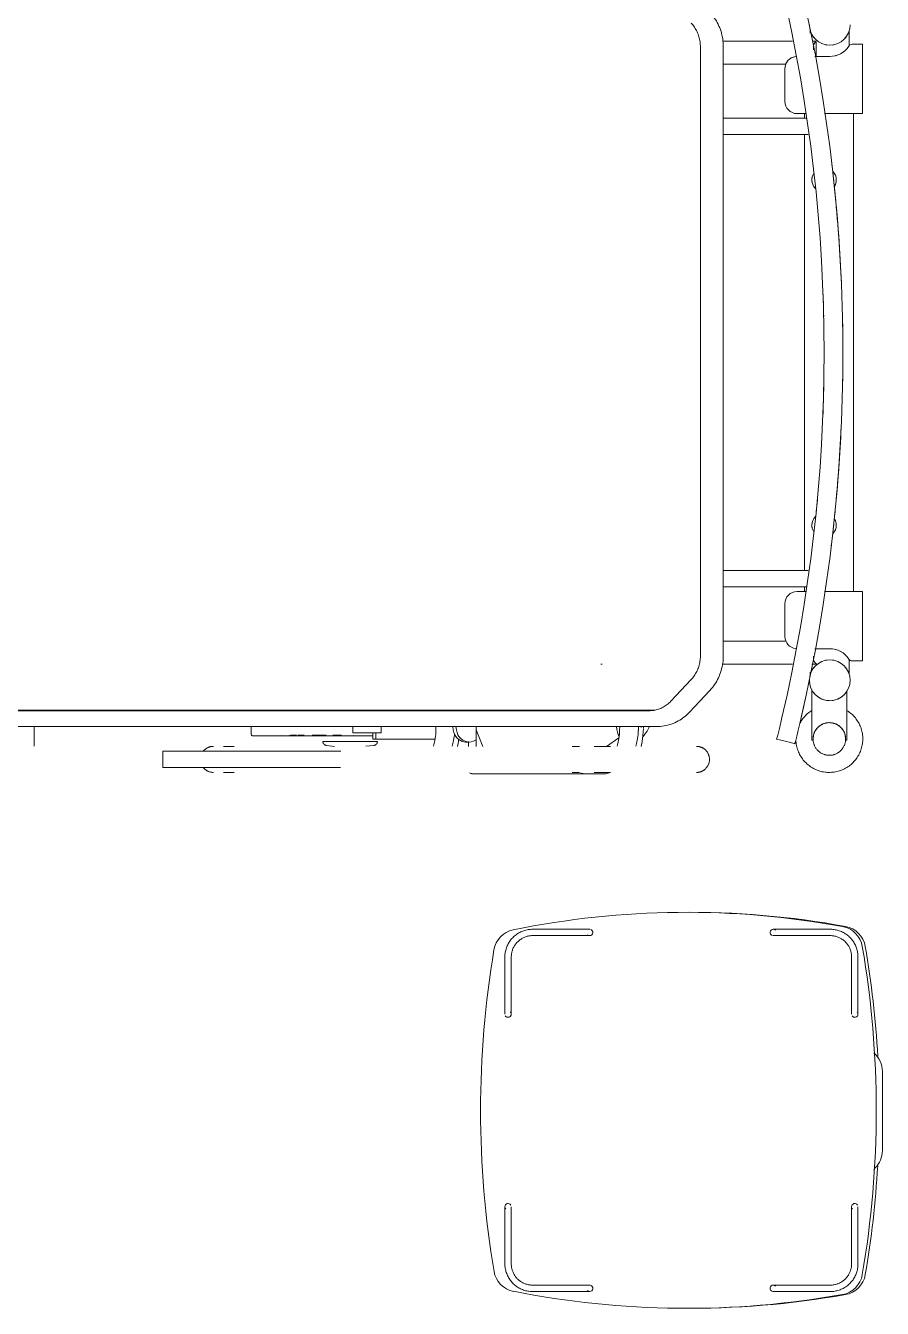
# Model space of a CAD drawing. Header units: millimetres. Extents: x -174154 to -170572, y -111302 to -109817.
# Drawn here: x -171688.47 to -171677.96, y -110928.75 to -110913.03 of the extents above; entities that cross this region are included whole.
import ezdxf

# ---------------------------------------------------------------- set-up
doc = ezdxf.new("R2010")
doc.units = ezdxf.units.MM
doc.linetypes.add('ACAD_ISO02W100', pattern=[15, 12, -3])
for name, color, linetype, lineweight in [('!Подложка', 252, 'ACAD_ISO02W100', 25), ('Обобщенные модели', 7, 'Continuous', 18), ('Специальное оборудование', 7, 'Continuous', 18)]:
    doc.layers.add(name, color=color, linetype=linetype, lineweight=lineweight)

# ---------------------------------------------------------------- blocks, each defined once
blk = doc.blocks.new('Medical_All_ARJO_Enterprise-8000_Patient-Bed - Citadel-V1-В_АР_ПЭ_03 Этаж')
at = {"layer": 'Специальное оборудование'}
for p, q in [((982.8, 394.5), (982.8, 391.5)), ((1030.8, 376.2), (1030.8, 394.5)), ((961.3, 381.6), (875.3, 381.6)), ((990.2, 381.6), (987.9, 381.6)), ((990.1, 381.3), (990.1, 362.8)), ((1046.8, 377.8), (1034.5, 377.8)), ((1046.8, 292.8), (1046.8, 377.8)), ((848.2, 374.8), (848.2, -371.9)), ((876.3, -371.9), (876.3, 374.8)), ((962.1, 362.1), (960.6, 361.5)), ((965.1, 362.7), (963.6, 362.5)), ((986.8, 373.6), (986.8, 371)), ((1006.8, 362.8), (988.5, 362.8)), ((876.3, 353.5), (952.9, 353.5)), ((951.8, 347.8), (951.8, 307.8)), ((977.9, 287.2), (876.2, 287.2)), ((966.8, 292.8), (977.2, 292.8)), ((975.7, 292.8), (975.7, 287.2)), ((1000.4, 292.8), (1046.8, 292.8)), ((1035.9, -292.8), (1035.9, 292.8)), ((876.2, 267.2), (980.5, 267.2)), ((975.7, 267.2), (975.7, -267.2)), ((1009.2, 232.4), (1009.9, 227)), ((1013.3, -195.3), (1013, -198.2)), ((1009.3, -232), (1008.6, -237.4)), ((980.5, -267.2), (876.3, -267.2)), ((876.3, -287.2), (977.9, -287.2)), ((977.2, -292.8), (966.8, -292.8)), ((975.7, -287.2), (975.7, -292.8)), ((1046.8, -292.8), (1000.4, -292.8)), ((1046.8, -377.8), (1046.8, -292.8)), ((951.8, -307.8), (951.8, -347.8)), ((953.3, -353.5), (876.3, -353.5)), ((986.8, -371.8), (986.8, -373.6)), ((988.5, -362.8), (1006.8, -362.8)), ((1030.8, -394.5), (1030.8, -376.2)), ((726.1, -381.6), (727.8, -381.6)), ((875, -381.6), (961.3, -381.6)), ((982.8, -391.5), (982.8, -394.5)), ((984.7, -381.6), (991.3, -381.6)), ((1034.5, -377.8), (1046.8, -377.8)), ((837.1, -400.5), (812.1, -427.1)), ((834.8, -440.6), (859.9, -414)), ((985, -475), (985, -413.7)), ((1027.8, -415.1), (1027.8, -475)), ((785.8, -438.8), (1.7, -438.8)), ((42.3, -438.1), (729, -438.1)), ((306.5, -437.8), (306.5, -439)), ((422.1, -439), (422.1, -437.8)), ((456.8, -439), (456.8, -437.8)), ((748.5, -438.4), (585.3, -438.4)), ((729, -438.1), (792.8, -438.1)), ((779.7, -438.4), (778.2, -438.4)), ((1.7, -458.3), (785.8, -458.3)), ((31.7, -458), (31.7, -463.2)), ((31.7, -463.2), (31.7, -472.4)), ((326.8, -469.7), (324.5, -469.7)), ((334.4, -468.8), (334.4, -468.8)), ((344.6, -468.8), (344.6, -469.7)), ((353, -468.8), (345.8, -468.8)), ((345.8, -468.8), (353, -468.8)), ((352.4, -468.8), (345.9, -468.8)), ((345.9, -468.8), (352.4, -468.8)), ((349.6, -469.7), (346.9, -469.7)), ((362.4, -468.8), (354.7, -468.8)), ((362.2, -468.8), (356.1, -468.8)), ((372.5, -469.7), (369.6, -469.7)), ((389, -468.8), (372.5, -468.8)), ((389.3, -468.8), (372.5, -468.8)), ((372.5, -469.7), (372.5, -469.7)), ((389, -469.7), (372.5, -469.7)), ((372.5, -469.7), (372.5, -469.7)), ((389.2, -469.7), (372.5, -469.7)), ((398.9, -469.7), (396.2, -469.7)), ((397.8, -468.8), (408.2, -468.8)), ((408.2, -468.8), (397.8, -468.8)), ((398.1, -468.8), (398.1, -468.8)), ((400.5, -469.7), (400.5, -468.8)), ((422.1, -466), (422.1, -458)), ((439.7, -466), (422.1, -466)), ((423.3, -468.8), (423.3, -468.8)), ((456.8, -466), (439.7, -466)), ((446.8, -466), (446.8, -473.8)), ((450.4, -473.8), (450.4, -466)), ((456.8, -466), (456.8, -458)), ((524.1, -463.2), (524.1, -457.8)), ((573.2, -460.4), (573.2, -482.5)), ((573.5, -462.4), (581.7, -482.5)), ((749.2, -463.2), (749.3, -458)), ((772.2, -458.3), (772.2, -463.2)), ((785.8, -458.3), (794.7, -458.3)), ((31.7, -472.4), (31.7, -475.3)), ((31.7, -475.3), (31.7, -482.1)), ((271.4, -482.5), (263.7, -482.5)), ((263.7, -482.5), (276.9, -482.5)), ((276.3, -482.5), (271.4, -482.5)), ((385.4, -476.5), (418.9, -476.5)), ((389.9, -476.5), (386.6, -476.5)), ((389.9, -481.4), (399.7, -482.5)), ((418.9, -476.5), (452.4, -476.5)), ((438.1, -482.4), (447.9, -481.4)), ((450.1, -473.8), (446.8, -473.8)), ((494.9, -473.8), (450.4, -473.8)), ((500.1, -473.8), (494.9, -473.8)), ((522.9, -473.8), (500.1, -473.8)), ((522.6, -475.3), (523.2, -472.4)), ((546.1, -472.4), (545.5, -475.3)), ((550.4, -482.5), (551.6, -476.7)), ((560.9, -477.3), (564.8, -477.3)), ((563.9, -482.5), (563.9, -476.6)), ((693.6, -482.5), (691, -482.5)), ((691, -482.5), (700, -482.5)), ((700, -482.5), (693.6, -482.5)), ((718, -482.5), (737.6, -482.5)), ((730, -482.5), (718.1, -482.5)), ((738.2, -482.5), (730, -482.5)), ((733, -482.5), (748.4, -472.2)), ((747.8, -475.3), (748.3, -472.4)), ((771.3, -472.4), (770.7, -475.3)), ((775.6, -482.5), (776.7, -476.7)), ((985, -475), (986.4, -475)), ((1026.2, -475), (1027.8, -475)), ((189.2, -488.5), (189.2, -508.5)), ((189.3, -488.5), (239.3, -488.5)), ((239.3, -488.5), (407.6, -488.5)), ((239.3, -508.5), (189.3, -508.5)), ((407.2, -508.5), (239.3, -508.5)), ((276.9, -514.5), (263.7, -514.5)), ((263.7, -514.5), (271.4, -514.5)), ((271.4, -514.5), (276.3, -514.5)), ((568.2, -516), (704.7, -516)), ((700, -514.5), (691, -514.5)), ((691, -514.5), (693.6, -514.5)), ((693.6, -514.5), (700, -514.5)), ((718.3, -516), (704.7, -516)), ((737.6, -514.5), (718, -514.5)), ((718.1, -514.5), (730, -514.5)), ((728.2, -516), (718.3, -516)), ((732.2, -516), (728.2, -516)), ((730, -514.5), (738.2, -514.5))]:
    blk.add_line(p, q, dxfattribs=at)
at = {"layer": 'Специальное оборудование', "flags": 128}
for points in [[(876.3, 374.8), (876.3, 377.2), (876.1, 379.6), (875.9, 381.9), (875.6, 384.3), (875.2, 386.6), (874.7, 388.9), (874.1, 391.2), (873.5, 393.5), (872.7, 395.7), (871.9, 397.9), (871, 400.1), (870, 402.3), (868.9, 404.3), (867.8, 406.4), (866.5, 408.4), (865.2, 410.3), (863.8, 412.2), (862.4, 414.1), (860.9, 415.8), (859.9, 416.9)], [(837.1, 403.4), (838.2, 402.3), (839.2, 401.1), (840.1, 399.8), (841, 398.5), (841.9, 397.2), (842.7, 395.9), (843.5, 394.5), (844.2, 393), (844.8, 391.6), (845.4, 390.1), (846, 388.6), (846.5, 387), (846.9, 385.5), (847.3, 383.9), (847.6, 382.3), (847.8, 380.7), (848, 379.1), (848.1, 377.5), (848.2, 375.8), (848.2, 374.8)], [(848.2, -371.9), (848.2, -373.5), (848.1, -375.1), (847.9, -376.7), (847.7, -378.3), (847.5, -379.9), (847.1, -381.5), (846.7, -383.1), (846.3, -384.7), (845.8, -386.2), (845.2, -387.7), (844.6, -389.2), (843.9, -390.6), (843.2, -392), (842.4, -393.4), (841.6, -394.8), (840.7, -396.1), (839.8, -397.3), (838.8, -398.6), (837.8, -399.8), (837.1, -400.5)], [(859.9, -414), (861.4, -412.2), (862.9, -410.4), (864.4, -408.6), (865.7, -406.7), (867, -404.7), (868.2, -402.7), (869.3, -400.6), (870.4, -398.5), (871.3, -396.4), (872.2, -394.2), (873, -392), (873.7, -389.7), (874.3, -387.4), (874.9, -385.1), (875.3, -382.8), (875.7, -380.5), (876, -378.1), (876.2, -375.7), (876.3, -373.4), (876.3, -371.9)], [(-88.8, -438.1), (-73.5, -438.1), (-58.2, -438.1), (-42.9, -438.1), (-27.7, -438.1), (-12.6, -438.1), (2.3, -438.1), (17.2, -438.1), (31.8, -438.1), (42.3, -438.1)], [(812.1, -427.1), (811, -428.2), (809.9, -429.3), (808.7, -430.3), (807.5, -431.3), (806.3, -432.2), (805, -433), (803.7, -433.8), (802.4, -434.6), (801.1, -435.3), (799.7, -435.9), (798.3, -436.4), (796.9, -436.9), (795.5, -437.4), (794, -437.8), (792.6, -438.1), (791.1, -438.4), (789.7, -438.6), (788.2, -438.7), (786.7, -438.8), (785.8, -438.8)], [(984.9, -438.5), (983.5, -439.4), (982.2, -440.3), (980.9, -441.3), (979.6, -442.3), (978.4, -443.4), (977.2, -444.6), (976.1, -445.7), (975, -447), (974, -448.2), (973, -449.6), (972, -450.9), (971.2, -452.3), (970.4, -453.7)], [(1047.3, -473.4), (1047.3, -471.8), (1047.2, -470.2), (1047, -468.5), (1046.8, -466.9), (1046.5, -465.3), (1046.1, -463.7), (1045.7, -462.1), (1045.2, -460.5), (1044.7, -459), (1044.1, -457.5), (1043.4, -456), (1042.7, -454.5), (1041.9, -453.1), (1041, -451.7), (1040.1, -450.3), (1039.2, -449), (1038.2, -447.7), (1037.1, -446.4), (1036, -445.2), (1034.9, -444), (1033.7, -442.9), (1032.4, -441.8), (1031.1, -440.8), (1029.8, -439.9), (1028.5, -438.9)], [(794.7, -458.3), (797, -458.2), (799.2, -458.1), (801.5, -457.8), (803.8, -457.5), (806, -457.1), (808.2, -456.5), (810.4, -455.9), (812.6, -455.2), (814.7, -454.4), (816.9, -453.5), (818.9, -452.5), (821, -451.4), (822.9, -450.3), (824.9, -449), (826.8, -447.7), (828.6, -446.3), (830.4, -444.9), (832.1, -443.3), (833.8, -441.7), (834.8, -440.6)], [(1026.3, -473.4), (1026.3, -472.6), (1026.2, -471.8), (1026.2, -471), (1026.1, -470.3), (1025.9, -469.5), (1025.7, -468.7), (1025.5, -467.9), (1025.3, -467.1), (1025, -466.4), (1024.7, -465.6), (1024.4, -464.9), (1024, -464.2), (1023.7, -463.5), (1023.3, -462.8), (1022.8, -462.1), (1022.3, -461.5), (1021.9, -460.9), (1021.3, -460.2), (1020.8, -459.7), (1020.2, -459.1), (1019.7, -458.5), (1019, -458), (1018.4, -457.5), (1017.8, -457.1), (1017.1, -456.6), (1016.4, -456.2), (1015.7, -455.8), (1015, -455.4), (1014.3, -455.1), (1013.6, -454.8), (1012.8, -454.5), (1012, -454.3), (1011.3, -454.1), (1010.5, -453.9), (1009.7, -453.7), (1008.9, -453.6), (1008.1, -453.5), (1007.3, -453.5), (1006.5, -453.4), (1005.7, -453.4), (1004.9, -453.5), (1004.1, -453.6), (1003.3, -453.7), (1002.5, -453.8), (1001.8, -454), (1001, -454.2), (1000.2, -454.4), (999.5, -454.6), (998.7, -454.9), (998, -455.3), (997.3, -455.6), (996.6, -456), (995.9, -456.4), (995.2, -456.8), (994.5, -457.3), (993.9, -457.8), (993.3, -458.3), (992.7, -458.8), (992.1, -459.3), (991.6, -459.9), (991, -460.5), (990.5, -461.2), (990, -461.8), (989.6, -462.5), (989.2, -463.1), (988.8, -463.8), (988.4, -464.5), (988.1, -465.3), (987.7, -466), (987.5, -466.7), (987.2, -467.5), (987, -468.3), (986.8, -469), (986.6, -469.8), (986.5, -470.6), (986.4, -471.4), (986.3, -472.2), (986.3, -473), (986.3, -473.4)], [(297.7, -467.8), (297.6, -464.9), (297.5, -461.9), (297.6, -458.9)], [(299.7, -469.7), (299.7, -469.7), (299.6, -469.7), (299.5, -469.7), (299.4, -469.7), (299.3, -469.7), (299.3, -469.6), (299.2, -469.6), (299.1, -469.6), (299, -469.6), (299, -469.5), (298.9, -469.5), (298.8, -469.5), (298.7, -469.4), (298.7, -469.4), (298.6, -469.3), (298.5, -469.3), (298.5, -469.3), (298.4, -469.2), (298.4, -469.1), (298.3, -469.1), (298.2, -469), (298.2, -469), (298.1, -468.9), (298.1, -468.8), (298.1, -468.8), (298, -468.7), (298, -468.6), (297.9, -468.6), (297.9, -468.5), (297.9, -468.4), (297.8, -468.3), (297.8, -468.3), (297.8, -468.2), (297.8, -468.1), (297.8, -468), (297.8, -468), (297.7, -467.9), (297.7, -467.8)], [(311.3, -469.7), (309.8, -469.7), (308.3, -469.7), (307, -469.7), (305.8, -469.7), (304.7, -469.7), (303.7, -469.7), (302.8, -469.7), (302, -469.7), (301.3, -469.7), (300.8, -469.7), (300.4, -469.7), (300, -469.7), (299.8, -469.7), (299.7, -469.7), (299.7, -469.7)], [(299.7, -469.7), (299.8, -469.7), (300, -469.7), (300.3, -469.7), (300.7, -469.7), (301.2, -469.7), (301.8, -469.7), (302.6, -469.7), (303.4, -469.7), (304.4, -469.7), (305.5, -469.7), (306.7, -469.7), (308, -469.7), (309.4, -469.7), (310.9, -469.7), (312.4, -469.7), (314.1, -469.7), (315.9, -469.7), (317.8, -469.7), (319.8, -469.7), (321.8, -469.7), (323.9, -469.7), (326.1, -469.7), (328.4, -469.7), (330.8, -469.7), (333.2, -469.7), (335.7, -469.7), (338.2, -469.7), (340.8, -469.7), (343.5, -469.7), (346.1, -469.7), (348.9, -469.7), (351.7, -469.7), (354.5, -469.7), (357.3, -469.7), (360.2, -469.7), (363, -469.7), (365.9, -469.7), (368.8, -469.7), (371.7, -469.7), (372.5, -469.7)], [(372.5, -469.7), (375.4, -469.7), (378.3, -469.7), (381.2, -469.7), (384.1, -469.7), (387, -469.7), (389.8, -469.7), (392.6, -469.7), (395.4, -469.7), (398.2, -469.7), (400.9, -469.7), (403.5, -469.7), (406.1, -469.7), (408.7, -469.7), (411.2, -469.7), (413.6, -469.7), (416, -469.7), (418.3, -469.7), (420.5, -469.7), (422.7, -469.7), (424.7, -469.7), (426.7, -469.7), (428.6, -469.7), (430.4, -469.7), (432.2, -469.7), (433.8, -469.7), (435.3, -469.7), (436.7, -469.7), (438, -469.7), (439.3, -469.7), (440.4, -469.7), (441.4, -469.7), (442.3, -469.7), (443, -469.7), (443.7, -469.7), (444.3, -469.7), (444.7, -469.7), (445, -469.7), (445.2, -469.7), (445.3, -469.7), (445.3, -469.7)], [(445.3, -469.7), (445.3, -469.7), (445.1, -469.7), (444.8, -469.7), (444.4, -469.7), (443.9, -469.7), (443.2, -469.7), (442.5, -469.7), (441.6, -469.7), (440.6, -469.7), (439.6, -469.7), (438.4, -469.7), (437.1, -469.7), (435.7, -469.7), (434.2, -469.7)], [(446.8, -469.1), (446.7, -469.1), (446.7, -469.2), (446.6, -469.2), (446.5, -469.3), (446.5, -469.3), (446.4, -469.4), (446.3, -469.4), (446.3, -469.5), (446.2, -469.5), (446.1, -469.5), (446, -469.6), (446, -469.6), (445.9, -469.6), (445.8, -469.6), (445.7, -469.7), (445.7, -469.7), (445.6, -469.7), (445.5, -469.7), (445.4, -469.7), (445.3, -469.7), (445.3, -469.7)], [(573.4, -458.9), (573.2, -460.7), (573.5, -462.4)], [(238.8, -488.5), (239.2, -488), (239.6, -487.6), (240.1, -487.1), (240.5, -486.7), (241, -486.2), (241.5, -485.8), (242, -485.4), (242.5, -485.1), (243.1, -484.7), (243.6, -484.4), (244.2, -484.1), (244.8, -483.9), (245.4, -483.6), (246, -483.4), (246.6, -483.2), (247.2, -483), (247.8, -482.8), (248.4, -482.7), (249.1, -482.6), (249.7, -482.5), (250.4, -482.5), (251, -482.5), (251.3, -482.5)], [(389.9, -481.4), (389.7, -481.4), (389.5, -481.3), (389.3, -481.3), (389.1, -481.2), (388.9, -481.2), (388.7, -481.1), (388.5, -481), (388.4, -481), (388.2, -480.9), (388, -480.8), (387.8, -480.7), (387.7, -480.6), (387.5, -480.5), (387.3, -480.3), (387.2, -480.2), (387, -480.1), (386.9, -479.9), (386.7, -479.8), (386.6, -479.6), (386.5, -479.5), (386.4, -479.3), (386.3, -479.2), (386.1, -479), (386, -478.8), (386, -478.6), (385.9, -478.5), (385.8, -478.3), (385.7, -478.1), (385.7, -477.9), (385.6, -477.7), (385.6, -477.5), (385.5, -477.3), (385.5, -477.1), (385.5, -476.9), (385.4, -476.7), (385.4, -476.5), (385.4, -476.5)], [(452.4, -476.5), (452.4, -476.7), (452.3, -476.9), (452.3, -477.1), (452.3, -477.3), (452.2, -477.5), (452.2, -477.7), (452.1, -477.9), (452.1, -478.1), (452, -478.2), (451.9, -478.4), (451.8, -478.6), (451.8, -478.8), (451.7, -479), (451.5, -479.1), (451.4, -479.3), (451.3, -479.5), (451.2, -479.6), (451.1, -479.8), (450.9, -479.9), (450.8, -480.1), (450.6, -480.2), (450.5, -480.3), (450.3, -480.4), (450.2, -480.6), (450, -480.7), (449.8, -480.8), (449.6, -480.9), (449.5, -480.9), (449.3, -481), (449.1, -481.1), (448.9, -481.2), (448.7, -481.2), (448.5, -481.3), (448.3, -481.3), (448.1, -481.3), (447.9, -481.4), (447.9, -481.4)], [(843.4, -482.5), (844, -482.5), (844.7, -482.5), (845.3, -482.6), (845.9, -482.7), (846.6, -482.8), (847.2, -482.9), (847.8, -483.1), (848.4, -483.3), (849, -483.5), (849.6, -483.7), (850.2, -484), (850.8, -484.3), (851.3, -484.6), (851.9, -484.9), (852.4, -485.3), (852.9, -485.6), (853.4, -486), (853.9, -486.4), (854.4, -486.9), (854.9, -487.3), (855.3, -487.8), (855.7, -488.3), (856.1, -488.8), (856.5, -489.3), (856.8, -489.8), (857.2, -490.4), (857.5, -490.9), (857.8, -491.5), (858, -492.1), (858.3, -492.7), (858.5, -493.3), (858.7, -493.9), (858.9, -494.5), (859, -495.1), (859.1, -495.7), (859.2, -496.4), (859.3, -497), (859.4, -497.6), (859.4, -498.3), (859.4, -498.9), (859.3, -499.6), (859.3, -500.2), (859.2, -500.8), (859.1, -501.5), (859, -502.1), (858.8, -502.7), (858.6, -503.3), (858.4, -503.9), (858.2, -504.5), (857.9, -505.1), (857.6, -505.7), (857.3, -506.3), (857, -506.8), (856.7, -507.3), (856.3, -507.9), (855.9, -508.4), (855.5, -508.9), (855.1, -509.4), (854.6, -509.8), (854.2, -510.3), (853.7, -510.7), (853.2, -511.1), (852.7, -511.5), (852.2, -511.8), (851.6, -512.2), (851.1, -512.5), (850.5, -512.8), (849.9, -513.1), (849.3, -513.3), (848.7, -513.5), (848.1, -513.7), (847.5, -513.9), (846.9, -514.1), (846.3, -514.2), (845.6, -514.3), (845, -514.4), (844.4, -514.4), (843.7, -514.5), (843.4, -514.5)], [(964.1, -479.3), (963.4, -479.1), (961.5, -478.6), (958.4, -477.8), (954, -476.7), (948.4, -475.4), (941.7, -473.7)], [(958.4, -477.8), (961.5, -478.6), (963.4, -479.1), (964.1, -479.3)], [(965.3, -475.1), (965.4, -476.7), (965.6, -478.3), (965.8, -480), (966.1, -481.6), (966.5, -483.2), (966.9, -484.8), (967.4, -486.3), (967.9, -487.9), (968.5, -489.4), (969.2, -490.9), (969.9, -492.4), (970.7, -493.8), (971.6, -495.2), (972.5, -496.6), (973.4, -497.9), (974.4, -499.2), (975.5, -500.5), (976.6, -501.7), (977.7, -502.8), (978.9, -504), (980.2, -505), (981.5, -506.1), (982.8, -507), (984.2, -507.9), (985.6, -508.8), (987, -509.6), (988.4, -510.3), (989.9, -511), (991.4, -511.7), (993, -512.2), (994.6, -512.7), (996.1, -513.2), (997.7, -513.5), (999.3, -513.8), (1001, -514.1), (1002.6, -514.3), (1004.2, -514.4), (1005.9, -514.4), (1007.5, -514.4), (1009.1, -514.3), (1010.8, -514.2), (1012.4, -514), (1014, -513.7), (1015.6, -513.4), (1017.2, -513), (1018.8, -512.5), (1020.3, -512), (1021.9, -511.4), (1023.4, -510.7), (1024.8, -510), (1026.3, -509.2), (1027.7, -508.4), (1029.1, -507.5), (1030.4, -506.6), (1031.7, -505.6), (1033, -504.6), (1034.2, -503.5), (1035.4, -502.3), (1036.5, -501.1), (1037.6, -499.9), (1038.7, -498.6), (1039.6, -497.3), (1040.6, -496), (1041.4, -494.6), (1042.3, -493.2), (1043, -491.7), (1043.7, -490.2), (1044.4, -488.7), (1044.9, -487.2), (1045.5, -485.6), (1045.9, -484), (1046.3, -482.4), (1046.6, -480.8), (1046.9, -479.2), (1047.1, -477.6), (1047.2, -476), (1047.3, -474.3), (1047.3, -473.4)], [(986.3, -473.4), (986.3, -474.2), (986.4, -475), (986.5, -475.8), (986.6, -476.6), (986.7, -477.4), (986.9, -478.2), (987.1, -479), (987.3, -479.7), (987.6, -480.5), (987.9, -481.2), (988.2, -482), (988.6, -482.7), (989, -483.4), (989.4, -484.1), (989.8, -484.7), (990.3, -485.4), (990.8, -486), (991.3, -486.6), (991.8, -487.2), (992.4, -487.8), (993, -488.3), (993.6, -488.9), (994.2, -489.3), (994.8, -489.8), (995.5, -490.3), (996.2, -490.7), (996.9, -491.1), (997.6, -491.4), (998.3, -491.8), (999.1, -492.1), (999.8, -492.4), (1000.6, -492.6), (1001.3, -492.8), (1002.1, -493), (1002.9, -493.1), (1003.7, -493.3), (1004.5, -493.4), (1005.3, -493.4), (1006.1, -493.4), (1006.9, -493.4), (1007.7, -493.4), (1008.5, -493.3), (1009.3, -493.2), (1010.1, -493.1), (1010.9, -492.9), (1011.6, -492.7), (1012.4, -492.5), (1013.1, -492.2), (1013.9, -491.9), (1014.6, -491.6), (1015.4, -491.3), (1016.1, -490.9), (1016.7, -490.5), (1017.4, -490.1), (1018.1, -489.6), (1018.7, -489.1), (1019.3, -488.6), (1019.9, -488.1), (1020.5, -487.5), (1021.1, -486.9), (1021.6, -486.3), (1022.1, -485.7), (1022.6, -485.1), (1023, -484.4), (1023.4, -483.7), (1023.8, -483.1), (1024.2, -482.3), (1024.6, -481.6), (1024.9, -480.9), (1025.2, -480.1), (1025.4, -479.4), (1025.6, -478.6), (1025.8, -477.8), (1026, -477), (1026.1, -476.3), (1026.2, -475.5), (1026.3, -474.7), (1026.3, -473.9), (1026.3, -473.4)], [(251.3, -514.5), (250.7, -514.4), (250.1, -514.4), (249.4, -514.3), (248.8, -514.3), (248.2, -514.1), (247.5, -514), (246.9, -513.8), (246.3, -513.6), (245.7, -513.4), (245.1, -513.2), (244.5, -512.9), (243.9, -512.6), (243.4, -512.3), (242.8, -512), (242.3, -511.7), (241.8, -511.3), (241.3, -510.9), (240.8, -510.5), (240.3, -510.1), (239.9, -509.6), (239.4, -509.1), (239, -508.7)], [(736.3, -515.1), (734.3, -515.7), (732.2, -516)]]:
    blk.add_lwpolyline(points, dxfattribs=at)
at = {"layer": 'Специальное оборудование'}
for centre, radius, start, end in [((-958.1, 0), 1958, 346.7959, 13.2041), ((-958.1, 0), 1981, 346.9519, 13.0481), ((1006.8, 401.5), 25, 180, 360), ((1034.4, 372.8), 5, 89.924, 146.9443), ((966.8, 347.8), 15, 96.5883, 180), ((1006.8, 390.8), 28, 269.9518, 326.9443), ((966.8, 307.8), 15, 180, 270), ((999.8, 211.5), 15, 0, 44.8702), ((999.8, 211.5), 15, 150, 180), ((999.8, 211.5), 15, 180, 225), ((999.8, 211.5), 15, 330, 360), ((-958.1, 0), 1981, 2.2484, 5.5954), ((-958.1, 0), 1958, 1.2899, 2.2751), ((-958.1, 0), 1981, 0.0968, 1.2744), ((-958.1, 0), 1981, 358.8251, 0.0968), ((-958.1, 0), 1958, 357.7123, 358.8108), ((-958.1, 0), 1981, 354.7798, 357.7391), ((-958.1, 0), 1958, 354.2759, 354.7155), ((999.8, -211.5), 15, 135, 180), ((999.8, -211.5), 15, 0, 30), ((999.8, -211.5), 15, 180, 210), ((999.8, -211.5), 15, 315.124, 360), ((966.8, -307.8), 15, 90, 180), ((966.8, -347.8), 15, 180, 263.4118), ((1006.8, -401.5), 25, 0, 180), ((1006.8, -390.8), 28, 33.0557, 90.0482), ((1034.4, -372.8), 5, 213.0557, 270.076), ((1006.8, -401.5), 25, 180, 360), ((1006.8, -401.5), 25, 209.2215, 223.9642), ((1006.8, -401.5), 25, 231.093, 238.7068), ((1006.8, -401.5), 25, 290.961, 297.6775), ((1006.8, -401.5), 25, 305.8774, 312.4202), ((1006.8, -401.5), 25, 320.7852, 327.1629), ((419.6, -434.1), 18, 191.9312, 195.7235), ((1006.8, -401.5), 25, 246.1123, 253.4495), ((1006.8, -401.5), 25, 261.086, 268.1922), ((1006.8, -401.5), 25, 276.0324, 282.9349), ((1006.3, -473.4), 20, 0, 180), ((1006.3, -473.4), 20, 180, 184.4412), ((1006.3, -473.4), 20, 355.5588, 360)]:
    blk.add_arc(centre, radius, start, end, dxfattribs=at)
for centre, major_axis, ratio, start_param, end_param in [((991.3, 373.6), (0, 8), 0.559193, 0.274185, 1.570796), ((991.3, -373.6), (0, 8), 0.559193, 1.570796, 2.879793), ((538.3, -402.7), (0, 45.2), 0.34202, 3.777426, 3.816758), ((542.3, -402.7), (0, 45.2), 0.34202, 3.777426, 3.816758), ((585.3, -447.9), (0, 9.59), 0.34202, 6.153035, 6.643832), ((781.3, -446.9), (0, 16.6), 0.34202, 5.179048, 5.270723), ((517.2, -462.5), (0, 20), 0.34202, 4.193016, 4.67661), ((550.5, -454.3), (0, 17.3), 0.34202, 1.795561, 2.768676), ((540.2, -462.5), (0, 20), 0.34202, 4.193016, 4.434813), ((560.9, -376.4), (0, 100.9), 0.34202, 2.768676, 3.245171), ((554.4, -454.3), (0, 17.3), 0.34202, 1.795561, 2.768676), ((564.8, -376.4), (0, 100.9), 0.34202, 2.768676, 3.368022), ((751.2, -454.3), (0, 17.3), 0.34202, 1.795561, 2.705118), ((742.4, -462.5), (0, 20), 0.34202, 4.193016, 4.67661), ((765.3, -462.5), (0, 20), 0.34202, 4.193016, 4.67661), ((775.7, -453.4), (0, 5.52), 0.34202, 2.727489, 3.512887), ((765.9, -458.6), (0, 36.3), 0.34202, 4.192832, 4.653841), ((765.5, -376.4), (0, 100.9), 0.34202, 3.499459, 3.721665), ((779.7, -461), (0, 3.94), 0.34202, 0.993576, 1.252912), ((781.3, -446.9), (0, 16.6), 0.34202, 3.721665, 3.946745), ((510.7, -455.4), (0, 40), 0.34202, 3.982732, 4.193016), ((533.7, -455.4), (0, 40), 0.34202, 3.982732, 4.193016), ((540.8, -458.6), (0, 36.3), 0.34202, 4.192832, 4.29609), ((735.9, -455.4), (0, 40), 0.34202, 3.982732, 4.193016), ((758.8, -455.4), (0, 40), 0.34202, 3.982732, 4.193016), ((568.2, -482.2), (0, 33.7), 0.34202, 2.879793, 3.141593), ((704.7, -482.2), (0, 33.7), 0.34202, 2.879793, 3.141593)]:
    blk.add_ellipse(centre, major_axis=major_axis, ratio=ratio, start_param=start_param, end_param=end_param, dxfattribs=at)
for points, knots in [([(982.8, 394.5), (982.9, 394.1), (983.2, 393.2), (983.7, 392), (984, 391.3), (984.2, 390.9), (984.3, 390.7)], [0, 0, 0, 0, 0.0555556, 0.0833333, 0.0972222, 0.1111111, 0.1111111, 0.1111111, 0.1111111]), ([(1029.3, 390.7), (1029.4, 390.9), (1029.6, 391.3), (1029.9, 392), (1030.4, 393.2), (1030.7, 394.1), (1030.8, 394.5)], [0.8888889, 0.8888889, 0.8888889, 0.8888889, 0.9027778, 0.9166667, 0.9444444, 1, 1, 1, 1]), ([(986.4, 387), (986.6, 386.8), (987.1, 386.2), (987.6, 385.5), (988, 385.1)], [0.18396709, 0.18396709, 0.18396709, 0.18396709, 0.19444444, 0.22222222, 0.22222222, 0.22222222, 0.22222222]), ([(1025.6, 385.1), (1026, 385.5), (1026.5, 386.2), (1027, 386.8), (1027.1, 387)], [0.77777778, 0.77777778, 0.77777778, 0.77777778, 0.80555556, 0.81600501, 0.81600501, 0.81600501, 0.81600501]), ([(960.6, 361.5), (959.8, 361.1), (958.8, 360.6), (957.7, 359.8), (957.1, 359.3), (956.7, 358.9), (956.3, 358.6), (955.9, 358.2), (955.6, 357.8), (955.2, 357.4), (954.9, 357), (954.6, 356.6), (954.4, 356.3), (954.1, 355.8), (953.7, 355.2), (953.4, 354.6), (953.2, 354.1), (953, 353.6), (952.9, 353.5), (952.9, 353.5)], [0, 0, 0, 0, 0.142857, 0.214286, 0.25, 0.285714, 0.321429, 0.357143, 0.392857, 0.428571, 0.464286, 0.5, 0.535714, 0.571429, 0.642857, 0.714286, 0.785714, 0.857143, 1, 1, 1, 1]), ([(1021, 366.7), (1020.7, 366.5), (1020.2, 366.2), (1019.6, 366), (1019.4, 365.8)], [0.55332322, 0.55332322, 0.55332322, 0.55332322, 0.58333333, 0.6138561, 0.6138561, 0.6138561, 0.6138561]), ([(984.8, 211.5), (984.8, 212.5), (984.9, 213.5), (985.1, 214.4), (985.1, 214.5)], [0, 0, 0, 0, 0.05555556, 0.06077118, 0.06077118, 0.06077118, 0.06077118]), ([(1014.8, 211.5), (1014.8, 210.6), (1014.6, 208.8), (1014, 206.6), (1013.4, 205.3), (1013.2, 204.8)], [0, 0, 0, 0, 0.0555556, 0.1111111, 0.1444553, 0.1444553, 0.1444553, 0.1444553]), ([(988.2, 202), (988.1, 202.1), (987.7, 202.6), (987.4, 203), (987.2, 203.3)], [0.77777778, 0.77777778, 0.77777778, 0.77777778, 0.79166667, 0.81556368, 0.81556368, 0.81556368, 0.81556368]), ([(984.8, -211.5), (984.8, -210.6), (984.9, -209.6), (985.1, -208.6), (985.1, -208.6)], [0, 0, 0, 0, 0.05555556, 0.06075328, 0.06075328, 0.06075328, 0.06075328]), ([(1014.8, -211.5), (1014.8, -212.5), (1014.6, -214.3), (1014, -216.5), (1013.4, -217.8), (1013.2, -218.3)], [0, 0, 0, 0, 0.0555556, 0.1111111, 0.1445303, 0.1445303, 0.1445303, 0.1445303]), ([(1019.4, -365.8), (1019.6, -366), (1020.2, -366.2), (1020.7, -366.5), (1021, -366.7)], [0.3861439, 0.3861439, 0.3861439, 0.3861439, 0.41666667, 0.44667678, 0.44667678, 0.44667678, 0.44667678]), ([(984.3, -390.7), (984.2, -390.9), (984, -391.3), (983.7, -392), (983.2, -393.2), (982.9, -394.1), (982.8, -394.5)], [0.8888889, 0.8888889, 0.8888889, 0.8888889, 0.9027778, 0.9166667, 0.9444444, 1, 1, 1, 1]), ([(988, -385.1), (987.6, -385.5), (987, -386.2), (986.6, -386.8), (986.4, -387)], [0.77777778, 0.77777778, 0.77777778, 0.77777778, 0.80555556, 0.81600501, 0.81600501, 0.81600501, 0.81600501]), ([(1027.1, -387), (1027, -386.8), (1026.5, -386.2), (1026, -385.5), (1025.6, -385.1)], [0.18396709, 0.18396709, 0.18396709, 0.18396709, 0.19444444, 0.22222222, 0.22222222, 0.22222222, 0.22222222]), ([(1030.8, -394.5), (1030.7, -394.1), (1030.4, -393.2), (1029.9, -392), (1029.6, -391.3), (1029.4, -390.9), (1029.3, -390.7)], [0, 0, 0, 0, 0.0555556, 0.0833333, 0.0972222, 0.1111111, 0.1111111, 0.1111111, 0.1111111]), ([(971.8, -447.3), (972.1, -445.6), (972.8, -442.5), (973.9, -437.9), (975.3, -431.9), (976.3, -427.4), (976.9, -424.3)], [0.7223044, 0.7223044, 0.7223044, 0.7223044, 0.7857143, 0.8392857, 0.8928571, 1, 1, 1, 1]), ([(971.8, -447.3), (971.2, -449.7), (970.1, -454.3), (968, -463.4), (965.9, -472), (964.6, -477.1), (964.1, -478.9), (964.1, -479.2), (964.1, -479.3)], [0, 0, 0, 0, 0.142857, 0.285714, 0.571429, 0.785714, 0.892857, 1, 1, 1, 1])]:
    blk.add_open_spline(points, degree=3, knots=knots, dxfattribs=at)
for points in [[(985.9, 381.6), (986.5, 381.6), (987.7, 381.5), (989.3, 381.4), (990.1, 381.3)], [(1002.1, 377), (1002.5, 376.9), (1003, 376.8), (1003.4, 376.8)], [(1010.2, 376.8), (1010.6, 376.8), (1011, 376.9), (1011.5, 377)], [(1015, 364.1), (1014.4, 363.9), (1013.8, 363.7), (1013.2, 363.6)], [(1011.4, 213.1), (1011.2, 214.6), (1010.9, 217.6), (1010.4, 222), (1010, 225.8), (1009.6, 229), (1009.3, 231.4), (1009.2, 232.8), (1009.1, 233.2), (1009.2, 232.8), (1009.2, 232.4)], [(1009.9, 227), (1009.9, 226.3), (1010.2, 224.4), (1010.6, 220.2), (1011.3, 214.6), (1012, 208.1), (1012.7, 200.8), (1013.2, 195.7), (1013.5, 193.2)], [(985.1, 208.6), (984.9, 209.5), (984.8, 210.5), (984.8, 211.5)], [(1013, -198.2), (1012.7, -200.7), (1012.2, -205.8), (1011.4, -213.1), (1010.7, -219.6), (1010.1, -225.2), (1009.6, -229.4), (1009.4, -231.3), (1009.3, -232)], [(985.1, -214.5), (984.9, -213.5), (984.8, -212.6), (984.8, -211.5)], [(1008.6, -237.4), (1008.6, -237.8), (1008.5, -238.2), (1008.6, -237.8), (1008.7, -236.4), (1009, -234), (1009.4, -230.8), (1009.9, -227), (1010.4, -222.6), (1010.7, -219.6), (1010.9, -218.1)], [(1012.3, -219.8), (1011.9, -220.4), (1011.5, -220.9), (1011.1, -221.4)], [(1003.4, -376.8), (1003, -376.8), (1002.5, -376.9), (1002.1, -377)], [(1011.5, -377), (1011, -376.9), (1010.6, -376.8), (1010.2, -376.8)], [(1013.2, -363.6), (1013.8, -363.7), (1014.4, -363.9), (1015, -364.1)], [(941.7, -473.7), (942.1, -472.2), (943, -468.8), (944.6, -462.3), (946.3, -455), (947.5, -449.9), (948.1, -447.3)]]:
    blk.add_open_spline(points, degree=3, dxfattribs=at)
blk = doc.blocks.new('Medical_All_ARJO_Bedside-Cabinet - Medical_All_ARJO_Bedside-Cabinet-232611-В_АР_ПЭ_03 Этаж')
at = {"layer": 'Обобщенные модели'}
for p, q in [((-137, 216.4), (-188, 216.4)), ((-188, 208.6), (-137, 208.6)), ((188, 216.4), (137, 216.4)), ((137, 208.6), (188, 208.6)), ((-221.9, 182.5), (-221.9, 131.5)), ((-214.1, 131.5), (-214.1, 182.5)), ((214.1, 182.5), (214.1, 131.5)), ((221.9, 131.5), (221.9, 182.5)), ((-221.9, -131.5), (-221.9, -182.5)), ((-214.1, -182.5), (-214.1, -131.5)), ((214.1, -131.5), (214.1, -182.5)), ((221.9, -182.5), (221.9, -131.5)), ((-137, -208.6), (-188, -208.6)), ((-188, -216.4), (-137, -216.4)), ((188, -208.6), (137, -208.6)), ((137, -216.4), (188, -216.4)), ((-72.3, -235.7), (-70.5, -237.5)), ((-49.3, -246.3), (47.7, -246.3))]:
    blk.add_line(p, q, dxfattribs=at)
at = {"layer": 'Обобщенные модели', "flags": 128}
for points in [[(-188, 216.4), (-189.4, 216.4), (-190.7, 216.3), (-192.1, 216.2), (-193.4, 216), (-194.7, 215.7), (-196.1, 215.4), (-197.4, 215.1), (-198.7, 214.7), (-199.9, 214.2), (-201.2, 213.7), (-202.4, 213.2), (-203.7, 212.6), (-204.9, 211.9), (-206, 211.2), (-207.2, 210.5), (-208.3, 209.7), (-209.3, 208.9), (-210.4, 208), (-211.4, 207.1), (-212.3, 206.1), (-213.3, 205.1), (-214.1, 204.1), (-215, 203), (-215.8, 202), (-216.5, 200.8), (-217.2, 199.7), (-217.9, 198.5), (-218.5, 197.3), (-219.1, 196), (-219.6, 194.8), (-220.1, 193.5), (-220.5, 192.2), (-220.9, 190.9), (-221.2, 189.6), (-221.4, 188.3), (-221.6, 186.9), (-221.8, 185.6), (-221.9, 184.2), (-221.9, 182.9), (-221.9, 182.5)], [(-214.1, 182.5), (-214.1, 183.5), (-214, 184.6), (-213.9, 185.6), (-213.8, 186.7), (-213.6, 187.7), (-213.3, 188.7), (-213.1, 189.7), (-212.8, 190.7), (-212.4, 191.7), (-212, 192.7), (-211.6, 193.6), (-211.1, 194.5), (-210.6, 195.5), (-210.1, 196.4), (-209.5, 197.2), (-208.9, 198.1), (-208.3, 198.9), (-207.6, 199.7), (-206.9, 200.5), (-206.2, 201.2), (-205.4, 201.9), (-204.6, 202.6), (-203.8, 203.3), (-203, 203.9), (-202.1, 204.4), (-201.2, 205), (-200.3, 205.5), (-199.4, 206), (-198.4, 206.4), (-197.5, 206.8), (-196.5, 207.2), (-195.5, 207.5), (-194.5, 207.8), (-193.5, 208), (-192.4, 208.2), (-191.4, 208.4), (-190.4, 208.5), (-189.3, 208.6), (-188.3, 208.6), (-188, 208.6)], [(-118, 216.4), (-118, 216.4), (-118.1, 216.4), (-118.1, 216.4), (-118.2, 216.4), (-118.4, 216.4), (-118.5, 216.4), (-118.7, 216.4), (-119, 216.4), (-119.2, 216.4), (-119.5, 216.4), (-119.8, 216.4), (-120.1, 216.4), (-120.5, 216.4), (-120.9, 216.4), (-121.3, 216.4), (-121.8, 216.4), (-122.2, 216.4), (-122.7, 216.4), (-123.2, 216.4), (-123.8, 216.4), (-124.3, 216.4), (-124.9, 216.4), (-125.5, 216.4), (-126.1, 216.4), (-126.7, 216.4), (-127.4, 216.4), (-128, 216.4), (-128.7, 216.4), (-129.4, 216.4), (-130.1, 216.4), (-130.8, 216.4), (-131.6, 216.4), (-132.3, 216.4), (-133, 216.4), (-133.8, 216.4), (-134.5, 216.4), (-135.3, 216.4), (-136, 216.4), (-136.8, 216.4), (-137, 216.4)], [(-137, 208.6), (-136.2, 208.6), (-135.5, 208.6), (-134.7, 208.6), (-134, 208.6), (-133.2, 208.6), (-132.5, 208.6), (-131.7, 208.6), (-131, 208.6), (-130.3, 208.6), (-129.6, 208.6), (-128.9, 208.6), (-128.2, 208.6), (-127.6, 208.6), (-126.9, 208.6), (-126.3, 208.6), (-125.7, 208.6), (-125.1, 208.6), (-124.5, 208.6), (-123.9, 208.6), (-123.4, 208.6), (-122.9, 208.6), (-122.4, 208.6), (-121.9, 208.6), (-121.4, 208.6), (-121, 208.6), (-120.6, 208.6), (-120.2, 208.6), (-119.9, 208.6), (-119.6, 208.6), (-119.3, 208.6), (-119, 208.6), (-118.8, 208.6), (-118.6, 208.6), (-118.4, 208.6), (-118.3, 208.6), (-118.2, 208.6), (-118.1, 208.6), (-118, 208.6), (-118, 208.6)], [(137, 216.4), (136.2, 216.4), (135.5, 216.4), (134.7, 216.4), (134, 216.4), (133.2, 216.4), (132.5, 216.4), (131.7, 216.4), (131, 216.4), (130.3, 216.4), (129.6, 216.4), (128.9, 216.4), (128.2, 216.4), (127.6, 216.4), (126.9, 216.4), (126.3, 216.4), (125.7, 216.4), (125.1, 216.4), (124.5, 216.4), (123.9, 216.4), (123.4, 216.4), (122.9, 216.4), (122.4, 216.4), (121.9, 216.4), (121.4, 216.4), (121, 216.4), (120.6, 216.4), (120.2, 216.4), (119.9, 216.4), (119.6, 216.4), (119.3, 216.4), (119, 216.4), (118.8, 216.4), (118.6, 216.4), (118.4, 216.4), (118.3, 216.4), (118.2, 216.4), (118.1, 216.4), (118, 216.4), (118, 216.4)], [(118, 208.6), (118, 208.6), (118.1, 208.6), (118.1, 208.6), (118.2, 208.6), (118.4, 208.6), (118.5, 208.6), (118.7, 208.6), (119, 208.6), (119.2, 208.6), (119.5, 208.6), (119.8, 208.6), (120.1, 208.6), (120.5, 208.6), (120.9, 208.6), (121.3, 208.6), (121.8, 208.6), (122.2, 208.6), (122.7, 208.6), (123.2, 208.6), (123.8, 208.6), (124.3, 208.6), (124.9, 208.6), (125.5, 208.6), (126.1, 208.6), (126.7, 208.6), (127.4, 208.6), (128, 208.6), (128.7, 208.6), (129.4, 208.6), (130.1, 208.6), (130.8, 208.6), (131.6, 208.6), (132.3, 208.6), (133, 208.6), (133.8, 208.6), (134.5, 208.6), (135.3, 208.6), (136, 208.6), (136.8, 208.6), (137, 208.6)], [(221.9, 182.5), (221.9, 183.9), (221.8, 185.2), (221.7, 186.6), (221.5, 187.9), (221.2, 189.2), (220.9, 190.6), (220.6, 191.9), (220.2, 193.2), (219.7, 194.4), (219.2, 195.7), (218.7, 196.9), (218.1, 198.2), (217.4, 199.4), (216.7, 200.5), (216, 201.7), (215.2, 202.8), (214.4, 203.8), (213.5, 204.9), (212.6, 205.9), (211.6, 206.8), (210.6, 207.8), (209.6, 208.6), (208.5, 209.5), (207.5, 210.3), (206.3, 211), (205.2, 211.7), (204, 212.4), (202.8, 213), (201.5, 213.6), (200.3, 214.1), (199, 214.6), (197.7, 215), (196.4, 215.4), (195.1, 215.7), (193.8, 215.9), (192.4, 216.1), (191.1, 216.3), (189.7, 216.4), (188.4, 216.4), (188, 216.4)], [(188, 208.6), (189, 208.6), (190.1, 208.5), (191.1, 208.4), (192.2, 208.3), (193.2, 208.1), (194.2, 207.8), (195.2, 207.6), (196.2, 207.3), (197.2, 206.9), (198.2, 206.5), (199.1, 206.1), (200, 205.6), (201, 205.1), (201.9, 204.6), (202.7, 204), (203.6, 203.4), (204.4, 202.8), (205.2, 202.1), (206, 201.4), (206.7, 200.7), (207.4, 199.9), (208.1, 199.1), (208.8, 198.3), (209.4, 197.5), (209.9, 196.6), (210.5, 195.7), (211, 194.8), (211.5, 193.9), (211.9, 192.9), (212.3, 192), (212.7, 191), (213, 190), (213.3, 189), (213.5, 188), (213.7, 186.9), (213.9, 185.9), (214, 184.9), (214.1, 183.8), (214.1, 182.8), (214.1, 182.5)], [(-221.9, 131.5), (-221.9, 130.7), (-221.9, 130), (-221.9, 129.2), (-221.9, 128.5), (-221.9, 127.7), (-221.9, 127), (-221.9, 126.2), (-221.9, 125.5), (-221.9, 124.8), (-221.9, 124.1), (-221.9, 123.4), (-221.9, 122.7), (-221.9, 122.1), (-221.9, 121.4), (-221.9, 120.8), (-221.9, 120.2), (-221.9, 119.6), (-221.9, 119), (-221.9, 118.4), (-221.9, 117.9), (-221.9, 117.4), (-221.9, 116.9), (-221.9, 116.4), (-221.9, 115.9), (-221.9, 115.5), (-221.9, 115.1), (-221.9, 114.7), (-221.9, 114.4), (-221.9, 114.1), (-221.9, 113.8), (-221.9, 113.5), (-221.9, 113.3), (-221.9, 113.1), (-221.9, 112.9), (-221.9, 112.8), (-221.9, 112.7), (-221.9, 112.6), (-221.9, 112.5), (-221.9, 112.5)], [(-214.1, 112.5), (-214.1, 112.5), (-214.1, 112.6), (-214.1, 112.6), (-214.1, 112.7), (-214.1, 112.9), (-214.1, 113), (-214.1, 113.2), (-214.1, 113.5), (-214.1, 113.7), (-214.1, 114), (-214.1, 114.3), (-214.1, 114.6), (-214.1, 115), (-214.1, 115.4), (-214.1, 115.8), (-214.1, 116.3), (-214.1, 116.7), (-214.1, 117.2), (-214.1, 117.7), (-214.1, 118.3), (-214.1, 118.8), (-214.1, 119.4), (-214.1, 120), (-214.1, 120.6), (-214.1, 121.2), (-214.1, 121.9), (-214.1, 122.5), (-214.1, 123.2), (-214.1, 123.9), (-214.1, 124.6), (-214.1, 125.3), (-214.1, 126.1), (-214.1, 126.8), (-214.1, 127.5), (-214.1, 128.3), (-214.1, 129), (-214.1, 129.8), (-214.1, 130.5), (-214.1, 131.3), (-214.1, 131.5)], [(214.1, 131.5), (214.1, 130.7), (214.1, 130), (214.1, 129.2), (214.1, 128.5), (214.1, 127.7), (214.1, 127), (214.1, 126.2), (214.1, 125.5), (214.1, 124.8), (214.1, 124.1), (214.1, 123.4), (214.1, 122.7), (214.1, 122.1), (214.1, 121.4), (214.1, 120.8), (214.1, 120.2), (214.1, 119.6), (214.1, 119), (214.1, 118.4), (214.1, 117.9), (214.1, 117.4), (214.1, 116.9), (214.1, 116.4), (214.1, 115.9), (214.1, 115.5), (214.1, 115.1), (214.1, 114.7), (214.1, 114.4), (214.1, 114.1), (214.1, 113.8), (214.1, 113.5), (214.1, 113.3), (214.1, 113.1), (214.1, 112.9), (214.1, 112.8), (214.1, 112.7), (214.1, 112.6), (214.1, 112.5), (214.1, 112.5)], [(221.9, 112.5), (221.9, 112.5), (221.9, 112.6), (221.9, 112.6), (221.9, 112.7), (221.9, 112.9), (221.9, 113), (221.9, 113.2), (221.9, 113.5), (221.9, 113.7), (221.9, 114), (221.9, 114.3), (221.9, 114.6), (221.9, 115), (221.9, 115.4), (221.9, 115.8), (221.9, 116.3), (221.9, 116.7), (221.9, 117.2), (221.9, 117.7), (221.9, 118.3), (221.9, 118.8), (221.9, 119.4), (221.9, 120), (221.9, 120.6), (221.9, 121.2), (221.9, 121.9), (221.9, 122.5), (221.9, 123.2), (221.9, 123.9), (221.9, 124.6), (221.9, 125.3), (221.9, 126.1), (221.9, 126.8), (221.9, 127.5), (221.9, 128.3), (221.9, 129), (221.9, 129.8), (221.9, 130.5), (221.9, 131.3), (221.9, 131.5)], [(-221.9, -112.5), (-221.9, -112.5), (-221.9, -112.6), (-221.9, -112.6), (-221.9, -112.7), (-221.9, -112.9), (-221.9, -113), (-221.9, -113.2), (-221.9, -113.5), (-221.9, -113.7), (-221.9, -114), (-221.9, -114.3), (-221.9, -114.6), (-221.9, -115), (-221.9, -115.4), (-221.9, -115.8), (-221.9, -116.3), (-221.9, -116.7), (-221.9, -117.2), (-221.9, -117.7), (-221.9, -118.3), (-221.9, -118.8), (-221.9, -119.4), (-221.9, -120), (-221.9, -120.6), (-221.9, -121.2), (-221.9, -121.9), (-221.9, -122.5), (-221.9, -123.2), (-221.9, -123.9), (-221.9, -124.6), (-221.9, -125.3), (-221.9, -126.1), (-221.9, -126.8), (-221.9, -127.5), (-221.9, -128.3), (-221.9, -129), (-221.9, -129.8), (-221.9, -130.5), (-221.9, -131.3), (-221.9, -131.5)], [(-214.1, -131.5), (-214.1, -130.7), (-214.1, -130), (-214.1, -129.2), (-214.1, -128.5), (-214.1, -127.7), (-214.1, -127), (-214.1, -126.2), (-214.1, -125.5), (-214.1, -124.8), (-214.1, -124.1), (-214.1, -123.4), (-214.1, -122.7), (-214.1, -122.1), (-214.1, -121.4), (-214.1, -120.8), (-214.1, -120.2), (-214.1, -119.6), (-214.1, -119), (-214.1, -118.4), (-214.1, -117.9), (-214.1, -117.4), (-214.1, -116.9), (-214.1, -116.4), (-214.1, -115.9), (-214.1, -115.5), (-214.1, -115.1), (-214.1, -114.7), (-214.1, -114.4), (-214.1, -114.1), (-214.1, -113.8), (-214.1, -113.5), (-214.1, -113.3), (-214.1, -113.1), (-214.1, -112.9), (-214.1, -112.8), (-214.1, -112.7), (-214.1, -112.6), (-214.1, -112.5), (-214.1, -112.5)], [(214.1, -112.5), (214.1, -112.5), (214.1, -112.6), (214.1, -112.6), (214.1, -112.7), (214.1, -112.9), (214.1, -113), (214.1, -113.2), (214.1, -113.5), (214.1, -113.7), (214.1, -114), (214.1, -114.3), (214.1, -114.6), (214.1, -115), (214.1, -115.4), (214.1, -115.8), (214.1, -116.3), (214.1, -116.7), (214.1, -117.2), (214.1, -117.7), (214.1, -118.3), (214.1, -118.8), (214.1, -119.4), (214.1, -120), (214.1, -120.6), (214.1, -121.2), (214.1, -121.9), (214.1, -122.5), (214.1, -123.2), (214.1, -123.9), (214.1, -124.6), (214.1, -125.3), (214.1, -126.1), (214.1, -126.8), (214.1, -127.5), (214.1, -128.3), (214.1, -129), (214.1, -129.8), (214.1, -130.5), (214.1, -131.3), (214.1, -131.5)], [(221.9, -131.5), (221.9, -130.7), (221.9, -130), (221.9, -129.2), (221.9, -128.5), (221.9, -127.7), (221.9, -127), (221.9, -126.2), (221.9, -125.5), (221.9, -124.8), (221.9, -124.1), (221.9, -123.4), (221.9, -122.7), (221.9, -122.1), (221.9, -121.4), (221.9, -120.8), (221.9, -120.2), (221.9, -119.6), (221.9, -119), (221.9, -118.4), (221.9, -117.9), (221.9, -117.4), (221.9, -116.9), (221.9, -116.4), (221.9, -115.9), (221.9, -115.5), (221.9, -115.1), (221.9, -114.7), (221.9, -114.4), (221.9, -114.1), (221.9, -113.8), (221.9, -113.5), (221.9, -113.3), (221.9, -113.1), (221.9, -112.9), (221.9, -112.8), (221.9, -112.7), (221.9, -112.6), (221.9, -112.5), (221.9, -112.5)], [(-221.9, -182.5), (-221.9, -183.9), (-221.8, -185.2), (-221.7, -186.6), (-221.5, -187.9), (-221.2, -189.2), (-220.9, -190.6), (-220.6, -191.9), (-220.2, -193.2), (-219.7, -194.4), (-219.2, -195.7), (-218.7, -196.9), (-218.1, -198.2), (-217.4, -199.4), (-216.7, -200.5), (-216, -201.7), (-215.2, -202.8), (-214.4, -203.8), (-213.5, -204.9), (-212.6, -205.9), (-211.6, -206.8), (-210.6, -207.8), (-209.6, -208.6), (-208.5, -209.5), (-207.5, -210.3), (-206.3, -211), (-205.2, -211.7), (-204, -212.4), (-202.8, -213), (-201.5, -213.6), (-200.3, -214.1), (-199, -214.6), (-197.7, -215), (-196.4, -215.4), (-195.1, -215.7), (-193.8, -215.9), (-192.4, -216.1), (-191.1, -216.3), (-189.7, -216.4), (-188.4, -216.4), (-188, -216.4)], [(-188, -208.6), (-189, -208.6), (-190.1, -208.5), (-191.1, -208.4), (-192.2, -208.3), (-193.2, -208.1), (-194.2, -207.8), (-195.2, -207.6), (-196.2, -207.3), (-197.2, -206.9), (-198.2, -206.5), (-199.1, -206.1), (-200, -205.6), (-201, -205.1), (-201.9, -204.6), (-202.7, -204), (-203.6, -203.4), (-204.4, -202.8), (-205.2, -202.1), (-206, -201.4), (-206.7, -200.7), (-207.4, -199.9), (-208.1, -199.1), (-208.8, -198.3), (-209.4, -197.5), (-209.9, -196.6), (-210.5, -195.7), (-211, -194.8), (-211.5, -193.9), (-211.9, -192.9), (-212.3, -192), (-212.7, -191), (-213, -190), (-213.3, -189), (-213.5, -188), (-213.7, -186.9), (-213.9, -185.9), (-214, -184.9), (-214.1, -183.8), (-214.1, -182.8), (-214.1, -182.5)], [(188, -216.4), (189.4, -216.4), (190.7, -216.3), (192.1, -216.2), (193.4, -216), (194.7, -215.7), (196.1, -215.4), (197.4, -215.1), (198.7, -214.7), (199.9, -214.2), (201.2, -213.7), (202.4, -213.2), (203.7, -212.6), (204.9, -211.9), (206, -211.2), (207.2, -210.5), (208.3, -209.7), (209.3, -208.9), (210.4, -208), (211.4, -207.1), (212.3, -206.1), (213.3, -205.1), (214.1, -204.1), (215, -203), (215.8, -202), (216.5, -200.8), (217.2, -199.7), (217.9, -198.5), (218.5, -197.3), (219.1, -196), (219.6, -194.8), (220.1, -193.5), (220.5, -192.2), (220.9, -190.9), (221.2, -189.6), (221.4, -188.3), (221.6, -186.9), (221.8, -185.6), (221.9, -184.2), (221.9, -182.9), (221.9, -182.5)], [(214.1, -182.5), (214.1, -183.5), (214, -184.6), (213.9, -185.6), (213.8, -186.7), (213.6, -187.7), (213.3, -188.7), (213.1, -189.7), (212.8, -190.7), (212.4, -191.7), (212, -192.7), (211.6, -193.6), (211.1, -194.5), (210.6, -195.5), (210.1, -196.4), (209.5, -197.2), (208.9, -198.1), (208.3, -198.9), (207.6, -199.7), (206.9, -200.5), (206.2, -201.2), (205.4, -201.9), (204.6, -202.6), (203.8, -203.3), (203, -203.9), (202.1, -204.4), (201.2, -205), (200.3, -205.5), (199.4, -206), (198.4, -206.4), (197.5, -206.8), (196.5, -207.2), (195.5, -207.5), (194.5, -207.8), (193.5, -208), (192.4, -208.2), (191.4, -208.4), (190.4, -208.5), (189.3, -208.6), (188.3, -208.6), (188, -208.6)], [(-118, -208.6), (-118, -208.6), (-118.1, -208.6), (-118.1, -208.6), (-118.2, -208.6), (-118.4, -208.6), (-118.5, -208.6), (-118.7, -208.6), (-119, -208.6), (-119.2, -208.6), (-119.5, -208.6), (-119.8, -208.6), (-120.1, -208.6), (-120.5, -208.6), (-120.9, -208.6), (-121.3, -208.6), (-121.8, -208.6), (-122.2, -208.6), (-122.7, -208.6), (-123.2, -208.6), (-123.8, -208.6), (-124.3, -208.6), (-124.9, -208.6), (-125.5, -208.6), (-126.1, -208.6), (-126.7, -208.6), (-127.4, -208.6), (-128, -208.6), (-128.7, -208.6), (-129.4, -208.6), (-130.1, -208.6), (-130.8, -208.6), (-131.6, -208.6), (-132.3, -208.6), (-133, -208.6), (-133.8, -208.6), (-134.5, -208.6), (-135.3, -208.6), (-136, -208.6), (-136.8, -208.6), (-137, -208.6)], [(-137, -216.4), (-136.2, -216.4), (-135.5, -216.4), (-134.7, -216.4), (-134, -216.4), (-133.2, -216.4), (-132.5, -216.4), (-131.7, -216.4), (-131, -216.4), (-130.3, -216.4), (-129.6, -216.4), (-128.9, -216.4), (-128.2, -216.4), (-127.6, -216.4), (-126.9, -216.4), (-126.3, -216.4), (-125.7, -216.4), (-125.1, -216.4), (-124.5, -216.4), (-123.9, -216.4), (-123.4, -216.4), (-122.9, -216.4), (-122.4, -216.4), (-121.9, -216.4), (-121.4, -216.4), (-121, -216.4), (-120.6, -216.4), (-120.2, -216.4), (-119.9, -216.4), (-119.6, -216.4), (-119.3, -216.4), (-119, -216.4), (-118.8, -216.4), (-118.6, -216.4), (-118.4, -216.4), (-118.3, -216.4), (-118.2, -216.4), (-118.1, -216.4), (-118, -216.4), (-118, -216.4)], [(137, -208.6), (136.2, -208.6), (135.5, -208.6), (134.7, -208.6), (134, -208.6), (133.2, -208.6), (132.5, -208.6), (131.7, -208.6), (131, -208.6), (130.3, -208.6), (129.6, -208.6), (128.9, -208.6), (128.2, -208.6), (127.6, -208.6), (126.9, -208.6), (126.3, -208.6), (125.7, -208.6), (125.1, -208.6), (124.5, -208.6), (123.9, -208.6), (123.4, -208.6), (122.9, -208.6), (122.4, -208.6), (121.9, -208.6), (121.4, -208.6), (121, -208.6), (120.6, -208.6), (120.2, -208.6), (119.9, -208.6), (119.6, -208.6), (119.3, -208.6), (119, -208.6), (118.8, -208.6), (118.6, -208.6), (118.4, -208.6), (118.3, -208.6), (118.2, -208.6), (118.1, -208.6), (118, -208.6), (118, -208.6)], [(118, -216.4), (118, -216.4), (118.1, -216.4), (118.1, -216.4), (118.2, -216.4), (118.4, -216.4), (118.5, -216.4), (118.7, -216.4), (119, -216.4), (119.2, -216.4), (119.5, -216.4), (119.8, -216.4), (120.1, -216.4), (120.5, -216.4), (120.9, -216.4), (121.3, -216.4), (121.8, -216.4), (122.2, -216.4), (122.7, -216.4), (123.2, -216.4), (123.8, -216.4), (124.3, -216.4), (124.9, -216.4), (125.5, -216.4), (126.1, -216.4), (126.7, -216.4), (127.4, -216.4), (128, -216.4), (128.7, -216.4), (129.4, -216.4), (130.1, -216.4), (130.8, -216.4), (131.6, -216.4), (132.3, -216.4), (133, -216.4), (133.8, -216.4), (134.5, -216.4), (135.3, -216.4), (136, -216.4), (136.8, -216.4), (137, -216.4)]]:
    blk.add_lwpolyline(points, dxfattribs=at)
at = {"layer": 'Обобщенные модели'}
for centre, radius, start, end in [((0, -942.4), 1188.6, 80.4739, 99.5522), ((-192.3, 200.1), 30, 99.5522, 168.7823), ((191.7, 200.2), 30, 11.577, 80.4739), ((848.8, -6.3), 1091.3, 168.7823, 190.0789), ((-118, 212.5), 3.92, 120, 135), ((-118, 212.5), 3.92, 300, 90), ((118, 212.5), 3.92, 120, 270), ((118, 212.5), 3.92, 300, 315), ((-816.3, -6.3), 1059, 349.593, 11.577), ((-218, 112.5), 3.92, 135, 180), ((-218, 112.5), 3.92, 180, 345), ((218, 112.5), 3.92, 135, 180), ((218, 112.5), 3.92, 180, 345), ((848.8, -10), 1091.3, 179.3539, 190.0789), ((-816.3, -10), 1059, 349.593, 0.6641), ((-218, -112.5), 3.92, 0, 165), ((218, -112.5), 3.92, 360, 165), ((-218, -112.5), 3.92, 315, 0), ((218, -112.5), 3.92, 315, 360), ((-196.2, -192.1), 30, 190.0789, 260.2523), ((-196.2, -195.8), 30, 190.0789, 260.2523), ((195.8, -192.1), 30, 279.7271, 349.593), ((195.8, -195.8), 30, 279.7271, 349.593), ((-118, -212.5), 3.92, 120, 135), ((-118, -212.5), 3.92, 300, 90), ((118, -212.5), 3.92, 120, 270), ((118, -212.5), 3.92, 300, 315), ((0, 949.8), 1188.6, 260.2523, 279.7271), ((0, 946.1), 1188.6, 260.2523, 266.7299), ((0, 946.1), 1188.6, 273.1962, 279.7271), ((-49.3, -216.3), 30, 225, 270), ((47.7, -216.3), 30, 270, 319.073)]:
    blk.add_arc(centre, radius, start, end, dxfattribs=at)
blk = doc.blocks.new('A$C7b4e20c5')
at = {"layer": 'Обобщенные модели', "color": 251, "lineweight": 20, "true_color": 0x636466, "rotation": 89.99999999999987}
blk.add_blockref('Medical_All_ARJO_Bedside-Cabinet - Medical_All_ARJO_Bedside-Cabinet-232611-В_АР_ПЭ_03 Этаж', (7173.9, 1058.7), dxfattribs=at)
at = {"layer": 'Специальное оборудование', "color": 251, "lineweight": 20, "true_color": 0x636466}
blk.add_blockref('Medical_All_ARJO_Enterprise-8000_Patient-Bed - Citadel-V1-В_АР_ПЭ_03 Этаж', (6348.9, 1987.2), dxfattribs=at)

msp = doc.modelspace()

# ---------------------------------------------------------------- block references
at = {"layer": '!Подложка', "ltscale": 20, "xscale": 0.01, "yscale": 0.01, "zscale": 0.01}
msp.add_blockref('A$C7b4e20c5', (-171752.166, -110936.912), dxfattribs=at)

doc.saveas('drawing.dxf')
